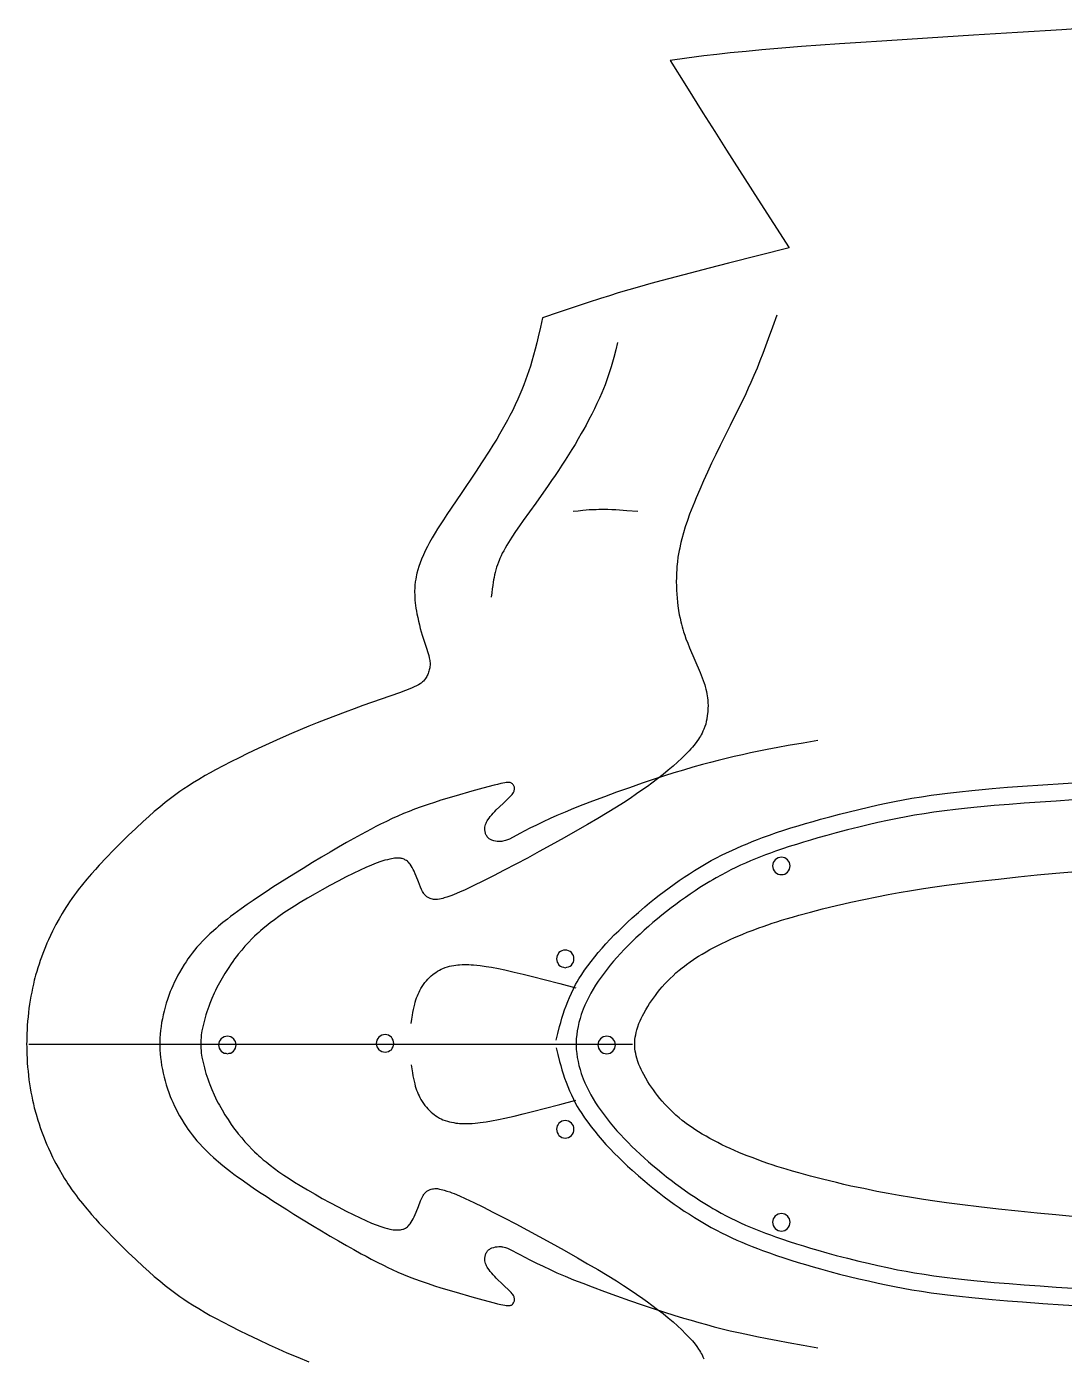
# Model space of a CAD drawing. Extents: x -294 to -59, y 620 to 856.
# Drawn here: x -294.3 to -176.6, y 702.4 to 853.4 of the extents above; entities that cross this region are included whole.
import ezdxf

# ---------------------------------------------------------------- set-up
doc = ezdxf.new("R2010")
doc.units = 0
doc.layers.get('0').update_dxf_attribs({"linetype": 'CONTINUOUS'})

msp = doc.modelspace()

# ---------------------------------------------------------------- linework, layer by layer
for points in [[(-171.61, 853.42), (-176.88, 853.07), (-181.89, 852.76), (-186.89, 852.44), (-192.1, 852.11), (-197.31, 851.78), (-199.69, 851.62), (-202.08, 851.46), (-204.25, 851.31), (-206.41, 851.15), (-208.65, 850.97), (-210.89, 850.79), (-212.7, 850.61), (-214.51, 850.43), (-216, 850.26), (-217.49, 850.09), (-219.4, 849.84), (-221.32, 849.58), (-219.46, 846.61), (-217.59, 843.64), (-216.25, 841.51), (-214.91, 839.38), (-211.36, 833.84), (-207.81, 828.3), (-211.25, 827.43), (-214.7, 826.56), (-216.87, 826), (-219.05, 825.44), (-220.64, 825.02), (-222.23, 824.6), (-223.51, 824.25), (-224.79, 823.89), (-225.99, 823.54), (-227.19, 823.19), (-228.2, 822.87), (-229.22, 822.55), (-230.6, 822.1), (-231.98, 821.64), (-233.89, 821), (-235.79, 820.35), (-236.03, 819.29), (-236.27, 818.23), (-236.45, 817.53), (-236.62, 816.83), (-236.81, 816.14), (-237, 815.45), (-237.17, 814.9), (-237.34, 814.36), (-237.53, 813.82), (-237.71, 813.28), (-237.92, 812.75), (-238.13, 812.21), (-238.35, 811.68), (-238.58, 811.15), (-238.9, 810.49), (-239.21, 809.83), (-239.48, 809.3), (-239.76, 808.76), (-240.06, 808.23), (-240.36, 807.69), (-240.67, 807.15), (-240.99, 806.61), (-241.41, 805.93), (-241.83, 805.25), (-242.62, 804.04), (-243.4, 802.84), (-245.03, 800.44), (-246.65, 798.04), (-247.03, 797.45), (-247.41, 796.87), (-247.69, 796.41), (-247.97, 795.96), (-248.29, 795.4), (-248.61, 794.85), (-248.83, 794.43), (-249.05, 794), (-249.29, 793.48), (-249.52, 792.96), (-249.67, 792.56), (-249.82, 792.16), (-249.93, 791.77), (-250.04, 791.38), (-250.08, 791.18), (-250.13, 790.99), (-250.17, 790.7), (-250.22, 790.41), (-250.26, 790.02), (-250.29, 789.63), (-250.3, 789.43), (-250.3, 789.24), (-250.29, 788.94), (-250.28, 788.64), (-250.26, 788.34), (-250.23, 788.03), (-250.19, 787.72), (-250.15, 787.4), (-250.1, 787.09), (-250.04, 786.77), (-249.95, 786.35), (-249.86, 785.93), (-249.76, 785.52), (-249.66, 785.12), (-249.55, 784.74), (-249.44, 784.36), (-249.07, 783.21), (-248.7, 782.05), (-248.64, 781.77), (-248.58, 781.48), (-248.56, 781.35), (-248.55, 781.21), (-248.55, 781.07), (-248.55, 780.94), (-248.57, 780.8), (-248.58, 780.66), (-248.61, 780.53), (-248.63, 780.4), (-248.67, 780.27), (-248.71, 780.14), (-248.76, 780.01), (-248.8, 779.89), (-248.86, 779.77), (-248.92, 779.66), (-248.98, 779.55), (-249.05, 779.44), (-249.18, 779.29), (-249.31, 779.14), (-249.39, 779.06), (-249.48, 778.98), (-249.57, 778.91), (-249.66, 778.84), (-249.87, 778.72), (-250.08, 778.6), (-250.36, 778.47), (-250.64, 778.34), (-251.32, 778.08), (-252.01, 777.82), (-254.09, 777.08), (-256.17, 776.35), (-257.16, 775.99), (-258.16, 775.63), (-259.27, 775.2), (-260.38, 774.78), (-261.34, 774.4), (-262.29, 774.02), (-263.28, 773.6), (-264.28, 773.19), (-265.54, 772.63), (-266.8, 772.07), (-268.04, 771.49), (-269.27, 770.91), (-270.21, 770.44), (-271.15, 769.98), (-272.02, 769.52), (-272.89, 769.06), (-273.48, 768.73), (-274.07, 768.41), (-274.78, 767.98), (-275.49, 767.55), (-275.98, 767.23), (-276.47, 766.91), (-276.94, 766.59), (-277.4, 766.26), (-278.01, 765.8), (-278.61, 765.34), (-279.22, 764.83), (-279.83, 764.32), (-280.46, 763.76), (-281.1, 763.19), (-281.94, 762.41), (-282.78, 761.62), (-283.62, 760.78), (-284.46, 759.95), (-285.27, 759.1), (-286.07, 758.26), (-286.51, 757.77), (-286.95, 757.28), (-287.22, 756.96), (-287.49, 756.64), (-287.98, 756.05), (-288.46, 755.45), (-288.67, 755.17), (-288.89, 754.88), (-289.18, 754.48), (-289.47, 754.07), (-289.64, 753.8), (-289.81, 753.54), (-290.05, 753.15), (-290.29, 752.77), (-290.64, 752.14), (-290.99, 751.51), (-291.18, 751.14), (-291.37, 750.77), (-291.61, 750.26), (-291.84, 749.76), (-292.01, 749.38), (-292.18, 748.99), (-292.33, 748.6), (-292.49, 748.21), (-292.63, 747.81), (-292.78, 747.42), (-292.91, 747.01), (-293.05, 746.6), (-293.17, 746.18), (-293.3, 745.76), (-293.37, 745.47), (-293.45, 745.19), (-293.55, 744.74), (-293.65, 744.3), (-293.74, 743.85), (-293.83, 743.39), (-293.91, 742.93), (-293.98, 742.46), (-294.05, 741.99), (-294.11, 741.51), (-294.16, 741.03), (-294.21, 740.55), (-294.24, 740.06), (-294.27, 739.58), (-294.29, 739.09), (-294.31, 738.6), (-294.31, 738.27), (-294.32, 737.94), (-294.31, 737.61), (-294.31, 737.29), (-294.29, 736.8), (-294.27, 736.31), (-294.24, 735.82), (-294.21, 735.33), (-294.16, 734.85), (-294.11, 734.37), (-294.05, 733.9), (-293.98, 733.42), (-293.91, 732.96), (-293.83, 732.49), (-293.74, 732.04), (-293.65, 731.58), (-293.55, 731.14), (-293.45, 730.7), (-293.25, 729.99), (-293.05, 729.29), (-292.91, 728.88), (-292.78, 728.47), (-292.63, 728.07), (-292.49, 727.67), (-292.33, 727.28), (-292.18, 726.89), (-292.01, 726.51), (-291.84, 726.12), (-291.61, 725.62), (-291.37, 725.12), (-291.18, 724.74), (-290.99, 724.37), (-290.64, 723.74), (-290.29, 723.12), (-290.05, 722.73), (-289.81, 722.35), (-289.64, 722.08), (-289.47, 721.82), (-289.18, 721.41), (-288.89, 721), (-288.67, 720.72), (-288.46, 720.43), (-287.98, 719.84), (-287.49, 719.24), (-287.22, 718.92), (-286.95, 718.61), (-286.51, 718.12), (-286.07, 717.63), (-285.27, 716.78), (-284.46, 715.94), (-283.62, 715.1), (-282.78, 714.27), (-281.94, 713.48), (-281.1, 712.69), (-280.46, 712.13), (-279.83, 711.56), (-279.22, 711.05), (-278.61, 710.55), (-278.01, 710.09), (-277.4, 709.63), (-276.94, 709.3), (-276.47, 708.97), (-275.98, 708.65), (-275.49, 708.33), (-274.78, 707.91), (-274.07, 707.48), (-273.48, 707.15), (-272.89, 706.82), (-272.02, 706.37), (-271.15, 705.91), (-270.21, 705.44), (-269.27, 704.98), (-268.04, 704.4), (-266.8, 703.81), (-265.79, 703.36), (-264.78, 702.91), (-263.54, 702.39), (-262.29, 701.86)], [(-209.22, 820.66), (-209.7, 819.32), (-210.18, 817.98), (-210.49, 817.14), (-210.8, 816.31), (-211.12, 815.49), (-211.45, 814.66), (-211.8, 813.84), (-212.14, 813.02), (-212.44, 812.38), (-212.74, 811.73), (-213.04, 811.09), (-213.35, 810.44), (-214.49, 808.16), (-215.63, 805.88), (-216.11, 804.87), (-216.6, 803.87), (-217.06, 802.87), (-217.53, 801.86), (-217.95, 800.89), (-218.37, 799.92), (-218.56, 799.46), (-218.75, 798.99), (-218.92, 798.54), (-219.1, 798.09), (-219.34, 797.37), (-219.59, 796.65), (-219.79, 795.97), (-219.99, 795.28), (-220.08, 794.88), (-220.18, 794.49), (-220.23, 794.22), (-220.29, 793.96), (-220.35, 793.57), (-220.42, 793.19), (-220.48, 792.68), (-220.54, 792.16), (-220.56, 791.78), (-220.59, 791.41), (-220.6, 790.91), (-220.61, 790.42), (-220.6, 789.94), (-220.59, 789.46), (-220.56, 789), (-220.53, 788.54), (-220.48, 788.11), (-220.43, 787.67), (-220.35, 787.16), (-220.27, 786.65), (-220.19, 786.27), (-220.1, 785.88), (-220.03, 785.59), (-219.96, 785.3), (-219.87, 785.02), (-219.79, 784.73), (-219.65, 784.34), (-219.52, 783.95), (-219.32, 783.44), (-219.12, 782.93), (-218.51, 781.52), (-217.91, 780.11), (-217.79, 779.8), (-217.66, 779.49), (-217.56, 779.19), (-217.45, 778.89), (-217.39, 778.7), (-217.33, 778.51), (-217.26, 778.24), (-217.19, 777.96), (-217.15, 777.71), (-217.1, 777.46), (-217.07, 777.22), (-217.04, 776.98), (-217.03, 776.67), (-217.01, 776.37), (-217.03, 776.01), (-217.04, 775.65), (-217.1, 775.24), (-217.15, 774.82), (-217.22, 774.54), (-217.28, 774.26), (-217.38, 773.97), (-217.48, 773.68), (-217.59, 773.44), (-217.69, 773.21), (-217.78, 773.05), (-217.87, 772.89), (-217.98, 772.72), (-218.09, 772.56), (-218.28, 772.29), (-218.48, 772.02), (-218.64, 771.83), (-218.79, 771.64), (-218.97, 771.44), (-219.15, 771.24), (-219.57, 770.81), (-219.99, 770.39), (-220.48, 769.94), (-220.98, 769.48), (-221.55, 769.01), (-222.11, 768.54), (-222.74, 768.05), (-223.37, 767.56), (-223.88, 767.19), (-224.39, 766.82), (-225.12, 766.33), (-225.84, 765.83), (-226.62, 765.33), (-227.4, 764.83), (-228.46, 764.19), (-229.52, 763.54), (-230.67, 762.87), (-231.82, 762.21), (-233.33, 761.36), (-234.84, 760.51), (-236.18, 759.78), (-237.51, 759.05), (-238.83, 758.36), (-240.15, 757.66), (-241.35, 757.04), (-242.56, 756.42), (-243.57, 755.94), (-244.58, 755.45), (-245.2, 755.18), (-245.82, 754.92), (-246.07, 754.82), (-246.32, 754.73), (-246.63, 754.62), (-246.94, 754.52), (-247.11, 754.48), (-247.28, 754.43), (-247.48, 754.4), (-247.69, 754.36), (-247.85, 754.35), (-248.01, 754.35), (-248.14, 754.36), (-248.27, 754.38), (-248.41, 754.42), (-248.54, 754.45), (-248.69, 754.53), (-248.83, 754.6), (-248.9, 754.65), (-248.98, 754.71), (-249.06, 754.79), (-249.14, 754.88), (-249.2, 754.96), (-249.26, 755.03), (-249.33, 755.15), (-249.4, 755.26), (-249.51, 755.5), (-249.62, 755.74), (-249.86, 756.37), (-250.11, 757), (-250.22, 757.28), (-250.34, 757.55), (-250.45, 757.76), (-250.56, 757.98), (-250.69, 758.17), (-250.82, 758.37), (-250.91, 758.47), (-251, 758.57), (-251.06, 758.63), (-251.12, 758.69), (-251.23, 758.76), (-251.33, 758.83), (-251.41, 758.87), (-251.48, 758.91), (-251.6, 758.95), (-251.73, 758.99), (-251.81, 759.01), (-251.9, 759.03), (-252, 759.04), (-252.09, 759.05), (-252.24, 759.05), (-252.4, 759.05), (-252.57, 759.03), (-252.73, 759.01), (-252.92, 758.98), (-253.1, 758.94), (-253.38, 758.87), (-253.66, 758.8), (-253.89, 758.73), (-254.12, 758.66), (-254.65, 758.46), (-255.18, 758.26), (-255.83, 757.97), (-256.48, 757.69), (-257.27, 757.3), (-258.06, 756.91), (-258.99, 756.42), (-259.93, 755.93), (-260.77, 755.46), (-261.6, 754.99), (-262.44, 754.49), (-263.28, 754), (-263.91, 753.6), (-264.54, 753.2), (-265.12, 752.82), (-265.69, 752.43), (-266.19, 752.06), (-266.69, 751.69), (-266.92, 751.51), (-267.15, 751.33), (-267.47, 751.06), (-267.78, 750.79), (-267.98, 750.62), (-268.17, 750.44), (-268.45, 750.18), (-268.72, 749.92), (-269.13, 749.48), (-269.55, 749.04), (-269.92, 748.59), (-270.3, 748.14), (-270.51, 747.87), (-270.72, 747.6), (-270.92, 747.32), (-271.11, 747.05), (-271.47, 746.51), (-271.83, 745.96), (-272.14, 745.43), (-272.45, 744.89), (-272.59, 744.63), (-272.72, 744.37), (-272.89, 744.03), (-273.05, 743.7), (-273.29, 743.12), (-273.53, 742.54), (-273.65, 742.22), (-273.76, 741.9), (-273.87, 741.59), (-273.97, 741.27), (-274.06, 740.97), (-274.15, 740.66), (-274.23, 740.35), (-274.3, 740.04), (-274.37, 739.74), (-274.43, 739.44), (-274.46, 739.21), (-274.5, 738.99), (-274.53, 738.69), (-274.55, 738.39), (-274.56, 738.17), (-274.57, 737.94), (-274.56, 737.72), (-274.55, 737.49), (-274.53, 737.2), (-274.5, 736.9), (-274.46, 736.67), (-274.43, 736.45), (-274.37, 736.14), (-274.3, 735.84), (-274.23, 735.53), (-274.15, 735.23), (-274.06, 734.92), (-273.97, 734.61), (-273.87, 734.3), (-273.76, 733.98), (-273.65, 733.66), (-273.53, 733.34), (-273.29, 732.77), (-273.05, 732.19), (-272.89, 731.85), (-272.72, 731.51), (-272.59, 731.25), (-272.45, 730.99), (-272.14, 730.46), (-271.83, 729.92), (-271.47, 729.38), (-271.11, 728.83), (-270.92, 728.56), (-270.72, 728.29), (-270.51, 728.02), (-270.3, 727.74), (-269.92, 727.3), (-269.55, 726.85), (-269.13, 726.41), (-268.72, 725.97), (-268.45, 725.71), (-268.17, 725.44), (-267.98, 725.27), (-267.78, 725.09), (-267.47, 724.82), (-267.15, 724.56), (-266.92, 724.38), (-266.69, 724.2), (-266.19, 723.82), (-265.69, 723.45), (-265.12, 723.07), (-264.54, 722.68), (-263.91, 722.28), (-263.28, 721.89), (-262.44, 721.39), (-261.6, 720.9), (-260.77, 720.43), (-259.93, 719.96), (-258.99, 719.47), (-258.06, 718.97), (-257.27, 718.59), (-256.48, 718.2), (-255.83, 717.91), (-255.18, 717.63), (-254.65, 717.43), (-254.12, 717.23), (-253.89, 717.15), (-253.66, 717.08), (-253.38, 717.01), (-253.1, 716.94), (-252.92, 716.91), (-252.73, 716.87), (-252.57, 716.86), (-252.4, 716.84), (-252.24, 716.84), (-252.09, 716.84), (-252, 716.85), (-251.9, 716.86), (-251.77, 716.89), (-251.64, 716.92), (-251.56, 716.95), (-251.48, 716.98), (-251.41, 717.01), (-251.33, 717.05), (-251.23, 717.13), (-251.12, 717.2), (-251.06, 717.26), (-251, 717.32), (-250.91, 717.42), (-250.82, 717.52), (-250.69, 717.71), (-250.56, 717.9), (-250.45, 718.12), (-250.34, 718.34), (-250.22, 718.61), (-250.11, 718.88), (-249.86, 719.51), (-249.62, 720.14), (-249.51, 720.38), (-249.4, 720.62), (-249.33, 720.74), (-249.26, 720.85), (-249.2, 720.93), (-249.14, 721), (-249.06, 721.09), (-248.98, 721.18), (-248.9, 721.23), (-248.83, 721.29), (-248.69, 721.36), (-248.54, 721.43), (-248.41, 721.47), (-248.27, 721.51), (-248.14, 721.52), (-248.01, 721.54), (-247.85, 721.53), (-247.69, 721.53), (-247.48, 721.49), (-247.28, 721.45), (-247.11, 721.41), (-246.94, 721.36), (-246.63, 721.26), (-246.32, 721.16), (-246.07, 721.06), (-245.82, 720.97), (-245.2, 720.7), (-244.58, 720.43), (-243.57, 719.95), (-242.56, 719.46), (-241.35, 718.84), (-240.15, 718.23), (-238.83, 717.53), (-237.51, 716.83), (-236.18, 716.1), (-234.84, 715.37), (-233.33, 714.53), (-231.82, 713.68), (-230.67, 713.01), (-229.52, 712.34), (-228.46, 711.7), (-227.4, 711.06), (-226.62, 710.55), (-225.84, 710.05), (-225.12, 709.56), (-224.39, 709.06), (-223.88, 708.69), (-223.37, 708.32), (-222.74, 707.83), (-222.11, 707.35), (-221.55, 706.87), (-220.98, 706.4), (-220.48, 705.95), (-219.99, 705.49), (-219.57, 705.07), (-219.15, 704.65), (-218.97, 704.45), (-218.79, 704.25), (-218.64, 704.06), (-218.48, 703.87), (-218.28, 703.6), (-218.09, 703.33), (-217.98, 703.16), (-217.87, 702.99), (-217.78, 702.83), (-217.69, 702.67), (-217.59, 702.44), (-217.48, 702.21)], [(-227.28, 817.58), (-227.49, 816.73), (-227.71, 815.88), (-227.86, 815.33), (-228.01, 814.79), (-228.19, 814.24), (-228.37, 813.69), (-228.53, 813.23), (-228.69, 812.78), (-228.88, 812.31), (-229.07, 811.84), (-229.34, 811.24), (-229.61, 810.65), (-229.91, 810.04), (-230.2, 809.43), (-230.53, 808.82), (-230.85, 808.2), (-231.12, 807.72), (-231.39, 807.23), (-231.75, 806.62), (-232.1, 806.01), (-232.47, 805.41), (-232.84, 804.81), (-233.21, 804.22), (-233.59, 803.63), (-233.98, 803.05), (-234.36, 802.47), (-234.76, 801.9), (-235.15, 801.33), (-236.56, 799.35), (-237.97, 797.38), (-238.41, 796.75), (-238.85, 796.11), (-239.26, 795.48), (-239.66, 794.86), (-239.84, 794.55), (-240.02, 794.24), (-240.19, 793.94), (-240.35, 793.64), (-240.49, 793.34), (-240.63, 793.04), (-240.71, 792.84), (-240.79, 792.64), (-240.89, 792.35), (-241, 792.06), (-241.08, 791.77), (-241.16, 791.48), (-241.22, 791.2), (-241.29, 790.91), (-241.34, 790.63), (-241.39, 790.35), (-241.44, 789.98), (-241.49, 789.6), (-241.55, 789.14), (-241.6, 788.68)], [(-224.97, 798.38), (-226.22, 798.47), (-227.47, 798.56), (-227.92, 798.58), (-228.37, 798.6), (-228.72, 798.6), (-229.06, 798.61), (-229.39, 798.6), (-229.71, 798.59), (-230.09, 798.57), (-230.48, 798.56), (-230.84, 798.52), (-231.2, 798.49), (-231.76, 798.43), (-232.32, 798.37)], [(-204.55, 772.41), (-206.23, 772.11), (-207.92, 771.81), (-209.11, 771.59), (-210.3, 771.36), (-211.24, 771.18), (-212.18, 770.99), (-213.11, 770.78), (-214.04, 770.58), (-214.94, 770.36), (-215.85, 770.14), (-216.74, 769.91), (-217.63, 769.67), (-218.72, 769.36), (-219.81, 769.04), (-220.88, 768.71), (-221.95, 768.37), (-223.22, 767.95), (-224.48, 767.54), (-225.93, 767.03), (-227.39, 766.53), (-228.76, 766.02), (-230.13, 765.52), (-231.21, 765.1), (-232.28, 764.68), (-233.22, 764.28), (-234.15, 763.89), (-234.94, 763.53), (-235.73, 763.17), (-236.47, 762.8), (-237.21, 762.44), (-238.38, 761.83), (-239.55, 761.21), (-239.77, 761.13), (-239.98, 761.04), (-240.14, 761), (-240.3, 760.96), (-240.4, 760.95), (-240.49, 760.94), (-240.61, 760.93), (-240.74, 760.93), (-240.94, 760.95), (-241.13, 760.97), (-241.33, 761.02), (-241.53, 761.08), (-241.61, 761.12), (-241.7, 761.15), (-241.77, 761.2), (-241.85, 761.25), (-241.92, 761.31), (-241.98, 761.37), (-242.03, 761.43), (-242.07, 761.48), (-242.12, 761.57), (-242.18, 761.66), (-242.21, 761.73), (-242.24, 761.81), (-242.27, 761.9), (-242.29, 761.99), (-242.31, 762.09), (-242.33, 762.18), (-242.33, 762.29), (-242.33, 762.4), (-242.33, 762.47), (-242.32, 762.55), (-242.28, 762.71), (-242.25, 762.87), (-242.19, 763), (-242.14, 763.12), (-242.06, 763.26), (-241.99, 763.39), (-241.85, 763.58), (-241.72, 763.76), (-241.55, 763.95), (-241.39, 764.14), (-241.21, 764.33), (-241.03, 764.52), (-240.26, 765.25), (-239.49, 765.99), (-239.36, 766.14), (-239.23, 766.28), (-239.16, 766.39), (-239.09, 766.5), (-239.05, 766.57), (-239.01, 766.65), (-238.99, 766.74), (-238.97, 766.83), (-238.96, 766.92), (-238.96, 767), (-238.98, 767.08), (-239, 767.16), (-239.04, 767.25), (-239.08, 767.33), (-239.14, 767.41), (-239.2, 767.49), (-239.26, 767.53), (-239.31, 767.57), (-239.38, 767.6), (-239.45, 767.62), (-239.59, 767.63), (-239.73, 767.63), (-239.9, 767.61), (-240.07, 767.59), (-240.3, 767.55), (-240.52, 767.5), (-240.9, 767.41), (-241.29, 767.32), (-242.55, 766.97), (-243.82, 766.63), (-245.57, 766.12), (-247.31, 765.61), (-248.05, 765.37), (-248.78, 765.14), (-249.55, 764.87), (-250.31, 764.59), (-250.93, 764.35), (-251.56, 764.1), (-252.19, 763.82), (-252.83, 763.53), (-253.5, 763.21), (-254.17, 762.89), (-254.71, 762.62), (-255.24, 762.34), (-255.81, 762.04), (-256.38, 761.73), (-257.21, 761.27), (-258.03, 760.81), (-258.95, 760.27), (-259.87, 759.74), (-260.88, 759.14), (-261.89, 758.53), (-262.94, 757.88), (-264, 757.24), (-264.8, 756.73), (-265.59, 756.23), (-266.37, 755.73), (-267.14, 755.23), (-267.88, 754.73), (-268.62, 754.24), (-269.3, 753.77), (-269.97, 753.29), (-270.39, 752.99), (-270.8, 752.69), (-271.17, 752.41), (-271.54, 752.12), (-272.04, 751.72), (-272.54, 751.32), (-272.83, 751.06), (-273.13, 750.81), (-273.52, 750.44), (-273.91, 750.07), (-274.14, 749.84), (-274.37, 749.61), (-274.68, 749.27), (-274.99, 748.93), (-275.26, 748.59), (-275.53, 748.26), (-275.77, 747.94), (-276.01, 747.61), (-276.23, 747.28), (-276.45, 746.96), (-276.71, 746.52), (-276.98, 746.08), (-277.15, 745.75), (-277.33, 745.43), (-277.54, 744.99), (-277.74, 744.55), (-277.88, 744.22), (-278.02, 743.89), (-278.18, 743.45), (-278.34, 743.01), (-278.47, 742.57), (-278.61, 742.13), (-278.72, 741.69), (-278.83, 741.25), (-278.92, 740.81), (-279.01, 740.37), (-279.07, 739.93), (-279.13, 739.49), (-279.16, 739.05), (-279.2, 738.6), (-279.2, 738.27), (-279.21, 737.94), (-279.2, 737.61), (-279.2, 737.28), (-279.16, 736.84), (-279.13, 736.4), (-279.07, 735.96), (-279.01, 735.52), (-278.92, 735.07), (-278.83, 734.63), (-278.72, 734.19), (-278.61, 733.75), (-278.47, 733.31), (-278.34, 732.87), (-278.18, 732.43), (-278.02, 731.99), (-277.88, 731.66), (-277.74, 731.34), (-277.54, 730.9), (-277.33, 730.46), (-277.15, 730.13), (-276.98, 729.8), (-276.71, 729.37), (-276.45, 728.93), (-276.23, 728.6), (-276.01, 728.28), (-275.77, 727.95), (-275.53, 727.62), (-275.26, 727.29), (-274.99, 726.96), (-274.68, 726.62), (-274.37, 726.28), (-274.14, 726.04), (-273.91, 725.81), (-273.52, 725.44), (-273.13, 725.08), (-272.83, 724.82), (-272.54, 724.57), (-272.04, 724.16), (-271.54, 723.76), (-271.17, 723.48), (-270.8, 723.19), (-270.39, 722.89), (-269.97, 722.59), (-269.3, 722.12), (-268.62, 721.64), (-267.88, 721.15), (-267.14, 720.66), (-266.37, 720.15), (-265.59, 719.65), (-264.8, 719.15), (-264, 718.65), (-262.94, 718), (-261.89, 717.35), (-260.88, 716.75), (-259.87, 716.15), (-258.95, 715.61), (-258.03, 715.08), (-257.21, 714.62), (-256.38, 714.15), (-255.81, 713.85), (-255.24, 713.54), (-254.54, 713.18), (-253.83, 712.83), (-253.33, 712.59), (-252.83, 712.35), (-252.19, 712.07), (-251.56, 711.79), (-250.93, 711.54), (-250.31, 711.29), (-249.55, 711.02), (-248.78, 710.75), (-248.05, 710.51), (-247.31, 710.27), (-245.57, 709.77), (-243.82, 709.26), (-242.55, 708.91), (-241.29, 708.56), (-240.9, 708.47), (-240.52, 708.38), (-240.3, 708.34), (-240.07, 708.29), (-239.9, 708.27), (-239.73, 708.25), (-239.59, 708.26), (-239.45, 708.26), (-239.38, 708.29), (-239.31, 708.31), (-239.26, 708.35), (-239.2, 708.39), (-239.14, 708.47), (-239.08, 708.56), (-239.04, 708.64), (-239, 708.72), (-238.98, 708.8), (-238.96, 708.88), (-238.96, 708.97), (-238.97, 709.05), (-238.99, 709.15), (-239.01, 709.24), (-239.05, 709.31), (-239.09, 709.39), (-239.16, 709.5), (-239.23, 709.6), (-239.36, 709.75), (-239.49, 709.89), (-240.26, 710.63), (-241.03, 711.37), (-241.21, 711.56), (-241.39, 711.74), (-241.55, 711.93), (-241.72, 712.12), (-241.85, 712.31), (-241.99, 712.49), (-242.06, 712.63), (-242.14, 712.76), (-242.19, 712.89), (-242.25, 713.02), (-242.28, 713.18), (-242.32, 713.34), (-242.33, 713.41), (-242.33, 713.49), (-242.33, 713.6), (-242.33, 713.7), (-242.31, 713.8), (-242.29, 713.9), (-242.27, 713.98), (-242.24, 714.07), (-242.21, 714.15), (-242.18, 714.23), (-242.12, 714.32), (-242.07, 714.4), (-242.03, 714.46), (-241.98, 714.51), (-241.92, 714.57), (-241.85, 714.64), (-241.77, 714.68), (-241.7, 714.73), (-241.61, 714.77), (-241.53, 714.81), (-241.33, 714.86), (-241.13, 714.92), (-240.94, 714.94), (-240.74, 714.96), (-240.61, 714.95), (-240.49, 714.95), (-240.4, 714.94), (-240.3, 714.93), (-240.14, 714.88), (-239.98, 714.84), (-239.77, 714.76), (-239.55, 714.67), (-238.38, 714.06), (-237.21, 713.45), (-236.47, 713.08), (-235.73, 712.72), (-234.94, 712.36), (-234.15, 711.99), (-233.22, 711.6), (-232.28, 711.2), (-231.21, 710.79), (-230.14, 710.37), (-228.76, 709.86), (-227.39, 709.36), (-225.93, 708.85), (-224.48, 708.35), (-223.22, 707.93), (-221.95, 707.51), (-220.88, 707.18), (-219.81, 706.84), (-218.94, 706.59), (-218.07, 706.34), (-217.19, 706.1), (-216.3, 705.86), (-215.4, 705.63), (-214.49, 705.41), (-213.57, 705.2), (-212.65, 705), (-211.47, 704.76), (-210.3, 704.52), (-209.11, 704.3), (-207.92, 704.08), (-206.23, 703.78), (-204.55, 703.48)], [(-234.25, 738.37), (-234.05, 739.15), (-233.85, 739.93), (-233.72, 740.4), (-233.58, 740.87), (-233.43, 741.34), (-233.28, 741.81), (-233.11, 742.28), (-232.93, 742.76), (-232.73, 743.24), (-232.52, 743.72), (-232.28, 744.2), (-232.03, 744.69), (-231.84, 745.01), (-231.66, 745.34), (-231.33, 745.84), (-231.01, 746.33), (-230.65, 746.83), (-230.28, 747.33), (-229.87, 747.83), (-229.47, 748.33), (-229.03, 748.83), (-228.59, 749.33), (-228.12, 749.83), (-227.65, 750.32), (-227.15, 750.81), (-226.65, 751.3), (-226.14, 751.78), (-225.62, 752.26), (-224.91, 752.88), (-224.2, 753.51), (-223.65, 753.96), (-223.1, 754.41), (-222.54, 754.84), (-221.98, 755.27), (-221.42, 755.69), (-220.85, 756.1), (-220.28, 756.5), (-219.71, 756.89), (-219.13, 757.26), (-218.56, 757.63), (-217.98, 757.98), (-217.4, 758.33), (-217.02, 758.54), (-216.64, 758.76), (-216.06, 759.06), (-215.48, 759.37), (-214.91, 759.65), (-214.33, 759.92), (-213.75, 760.18), (-213.17, 760.44), (-212.59, 760.68), (-212, 760.92), (-211.41, 761.15), (-210.82, 761.37), (-210.03, 761.65), (-209.23, 761.94), (-208.42, 762.2), (-207.6, 762.47), (-206.77, 762.72), (-205.94, 762.98), (-205.1, 763.22), (-204.25, 763.46), (-203.18, 763.75), (-202.1, 764.04), (-201.01, 764.31), (-199.92, 764.58), (-198.82, 764.84), (-197.71, 765.09), (-196.79, 765.28), (-195.87, 765.48), (-194.88, 765.66), (-193.89, 765.84), (-192.79, 766.01), (-191.69, 766.18), (-190.77, 766.3), (-189.85, 766.42), (-188.47, 766.58), (-187.09, 766.73), (-185.92, 766.83), (-184.76, 766.94), (-183.05, 767.08), (-181.34, 767.21), (-179.03, 767.37), (-176.72, 767.53), (-170.92, 767.89)], [(-175.6, 765.65), (-177.51, 765.52), (-179.33, 765.4), (-181.16, 765.27), (-182.85, 765.13), (-184.55, 765), (-185.7, 764.89), (-186.86, 764.79), (-187.9, 764.67), (-188.95, 764.56), (-190.18, 764.4), (-191.41, 764.25), (-192.49, 764.08), (-193.58, 763.91), (-194.55, 763.73), (-195.52, 763.55), (-196.64, 763.32), (-197.76, 763.08), (-198.84, 762.83), (-199.92, 762.57), (-201.2, 762.25), (-202.47, 761.92), (-203.52, 761.63), (-204.56, 761.34), (-205.38, 761.1), (-206.19, 760.86), (-206.99, 760.61), (-207.79, 760.35), (-208.57, 760.09), (-209.35, 759.82), (-209.92, 759.61), (-210.5, 759.41), (-211.06, 759.18), (-211.63, 758.96), (-212.19, 758.72), (-212.75, 758.49), (-213.31, 758.23), (-213.86, 757.97), (-214.42, 757.7), (-214.97, 757.42), (-215.53, 757.12), (-216.08, 756.82), (-216.45, 756.6), (-216.82, 756.39), (-217.38, 756.05), (-217.93, 755.7), (-218.49, 755.34), (-219.04, 754.97), (-219.58, 754.59), (-220.13, 754.2), (-220.66, 753.8), (-221.2, 753.4), (-221.73, 752.99), (-222.25, 752.58), (-222.76, 752.15), (-223.27, 751.73), (-223.76, 751.3), (-224.25, 750.87), (-224.72, 750.43), (-225.19, 750), (-225.64, 749.56), (-226.09, 749.12), (-226.51, 748.67), (-226.94, 748.23), (-227.34, 747.78), (-227.73, 747.34), (-228.1, 746.89), (-228.47, 746.44), (-228.81, 745.98), (-229.15, 745.53), (-229.46, 745.08), (-229.76, 744.63), (-230.03, 744.17), (-230.31, 743.72), (-230.54, 743.26), (-230.78, 742.81), (-230.98, 742.35), (-231.18, 741.9), (-231.29, 741.59), (-231.4, 741.29), (-231.53, 740.83), (-231.67, 740.38), (-231.76, 739.92), (-231.86, 739.46), (-231.91, 739.01), (-231.96, 738.55), (-231.97, 738.25), (-231.98, 737.94), (-231.97, 737.64), (-231.96, 737.33), (-231.91, 736.88), (-231.86, 736.42), (-231.76, 735.96), (-231.67, 735.51), (-231.53, 735.05), (-231.4, 734.59), (-231.29, 734.29), (-231.18, 733.99), (-230.98, 733.53), (-230.78, 733.08), (-230.54, 732.62), (-230.31, 732.17), (-230.03, 731.71), (-229.76, 731.26), (-229.46, 730.81), (-229.15, 730.35), (-228.81, 729.9), (-228.47, 729.45), (-228.1, 729), (-227.73, 728.55), (-227.34, 728.1), (-226.94, 727.66), (-226.51, 727.21), (-226.09, 726.77), (-225.64, 726.33), (-225.19, 725.89), (-224.72, 725.45), (-224.25, 725.02), (-223.76, 724.59), (-223.27, 724.15), (-222.76, 723.73), (-222.25, 723.31), (-221.73, 722.89), (-221.2, 722.48), (-220.66, 722.08), (-220.13, 721.68), (-219.58, 721.3), (-219.04, 720.91), (-218.49, 720.55), (-217.93, 720.18), (-217.38, 719.84), (-216.82, 719.5), (-216.45, 719.28), (-216.08, 719.07), (-215.53, 718.76), (-214.97, 718.46), (-214.42, 718.19), (-213.86, 717.91), (-213.31, 717.65), (-212.75, 717.4), (-212.19, 717.16), (-211.63, 716.92), (-211.06, 716.7), (-210.5, 716.48), (-209.92, 716.27), (-209.35, 716.06), (-208.57, 715.8), (-207.79, 715.53), (-206.99, 715.28), (-206.19, 715.03), (-205.38, 714.78), (-204.56, 714.54), (-203.52, 714.25), (-202.47, 713.96), (-201.2, 713.64), (-199.92, 713.31), (-198.84, 713.06), (-197.76, 712.81), (-196.64, 712.57), (-195.52, 712.33), (-194.55, 712.15), (-193.58, 711.97), (-192.49, 711.81), (-191.41, 711.64), (-190.18, 711.48), (-188.95, 711.32), (-187.9, 711.21), (-186.86, 711.1), (-185.7, 710.99), (-184.55, 710.89), (-182.85, 710.75), (-181.16, 710.62), (-179.33, 710.49), (-177.51, 710.36), (-175.6, 710.24)], [(-207.69, 758.17), (-207.73, 758.36), (-207.76, 758.55), (-207.87, 758.71), (-207.98, 758.87), (-208.14, 758.98), (-208.3, 759.09), (-208.5, 759.13), (-208.69, 759.17), (-208.88, 759.13), (-209.07, 759.09), (-209.23, 758.98), (-209.39, 758.87), (-209.5, 758.71), (-209.61, 758.55), (-209.65, 758.36), (-209.69, 758.17), (-209.65, 757.97), (-209.61, 757.78), (-209.5, 757.62), (-209.39, 757.46), (-209.23, 757.35), (-209.07, 757.24), (-208.88, 757.2), (-208.69, 757.17), (-208.5, 757.2), (-208.3, 757.24), (-208.14, 757.35), (-207.98, 757.46), (-207.87, 757.62), (-207.76, 757.78), (-207.73, 757.97), (-207.69, 758.17)], [(-175.29, 718.35), (-177.56, 718.55), (-179.69, 718.76), (-181.81, 718.97), (-184.05, 719.21), (-186.29, 719.46), (-188.13, 719.69), (-189.97, 719.92), (-191.27, 720.1), (-192.56, 720.29), (-193.93, 720.51), (-195.31, 720.74), (-196.59, 720.98), (-197.87, 721.22), (-199.34, 721.53), (-200.8, 721.83), (-201.62, 722.02), (-202.44, 722.21), (-203.24, 722.41), (-204.04, 722.6), (-205.37, 722.96), (-206.71, 723.31), (-207.44, 723.52), (-208.16, 723.74), (-208.69, 723.9), (-209.21, 724.06), (-209.73, 724.23), (-210.24, 724.4), (-210.75, 724.58), (-211.25, 724.76), (-211.91, 725.01), (-212.57, 725.26), (-213.05, 725.46), (-213.53, 725.65), (-214.01, 725.86), (-214.49, 726.07), (-214.96, 726.29), (-215.43, 726.51), (-215.89, 726.75), (-216.35, 726.98), (-216.8, 727.22), (-217.24, 727.47), (-217.67, 727.72), (-218.1, 727.98), (-218.38, 728.16), (-218.65, 728.34), (-219.05, 728.61), (-219.44, 728.89), (-219.69, 729.08), (-219.95, 729.28), (-220.3, 729.58), (-220.65, 729.88), (-220.98, 730.19), (-221.31, 730.5), (-221.62, 730.81), (-221.92, 731.13), (-222.2, 731.45), (-222.48, 731.77), (-222.73, 732.09), (-222.98, 732.41), (-223.21, 732.73), (-223.44, 733.05), (-223.64, 733.36), (-223.85, 733.67), (-224.08, 734.07), (-224.31, 734.47), (-224.46, 734.76), (-224.61, 735.05), (-224.73, 735.33), (-224.85, 735.61), (-224.97, 735.98), (-225.1, 736.34), (-225.16, 736.61), (-225.22, 736.88), (-225.26, 737.15), (-225.3, 737.41), (-225.31, 737.68), (-225.32, 737.94), (-225.31, 738.21), (-225.3, 738.47), (-225.26, 738.74), (-225.22, 739), (-225.16, 739.27), (-225.1, 739.54), (-224.97, 739.91), (-224.85, 740.27), (-224.73, 740.56), (-224.61, 740.84), (-224.46, 741.13), (-224.31, 741.42), (-224.08, 741.82), (-223.85, 742.22), (-223.64, 742.53), (-223.44, 742.84), (-223.21, 743.16), (-222.98, 743.47), (-222.73, 743.79), (-222.48, 744.12), (-222.2, 744.44), (-221.92, 744.76), (-221.62, 745.07), (-221.31, 745.39), (-220.98, 745.7), (-220.65, 746.01), (-220.3, 746.31), (-219.95, 746.61), (-219.69, 746.8), (-219.44, 746.99), (-219.05, 747.27), (-218.65, 747.55), (-218.38, 747.73), (-218.1, 747.91), (-217.67, 748.16), (-217.24, 748.42), (-216.8, 748.66), (-216.35, 748.91), (-215.89, 749.14), (-215.43, 749.37), (-214.96, 749.59), (-214.49, 749.81), (-214.01, 750.02), (-213.53, 750.23), (-213.05, 750.43), (-212.57, 750.63), (-211.91, 750.88), (-211.25, 751.13), (-210.75, 751.3), (-210.24, 751.48), (-209.73, 751.65), (-209.21, 751.82), (-208.69, 751.99), (-208.16, 752.15), (-207.44, 752.36), (-206.71, 752.57), (-205.37, 752.93), (-204.04, 753.28), (-203.24, 753.48), (-202.44, 753.67), (-201.62, 753.86), (-200.8, 754.05), (-199.34, 754.36), (-197.87, 754.67), (-196.59, 754.91), (-195.31, 755.15), (-193.93, 755.37), (-192.56, 755.6), (-191.27, 755.78), (-189.97, 755.97), (-188.13, 756.2), (-186.29, 756.43), (-184.05, 756.67), (-181.81, 756.92), (-179.69, 757.13), (-177.56, 757.33), (-175.29, 757.53)], [(-232.22, 747.61), (-232.25, 747.81), (-232.29, 748), (-232.4, 748.16), (-232.51, 748.32), (-232.67, 748.43), (-232.83, 748.54), (-233.03, 748.58), (-233.22, 748.61), (-233.41, 748.58), (-233.6, 748.54), (-233.76, 748.43), (-233.92, 748.32), (-234.03, 748.16), (-234.14, 748), (-234.18, 747.81), (-234.22, 747.61), (-234.18, 747.42), (-234.14, 747.23), (-234.03, 747.07), (-233.92, 746.91), (-233.76, 746.8), (-233.6, 746.69), (-233.41, 746.65), (-233.22, 746.61), (-233.03, 746.65), (-232.83, 746.69), (-232.67, 746.8), (-232.51, 746.91), (-232.4, 747.07), (-232.29, 747.23), (-232.25, 747.42), (-232.22, 747.61)], [(-250.69, 740.29), (-250.62, 740.75), (-250.55, 741.21), (-250.49, 741.53), (-250.43, 741.85), (-250.36, 742.16), (-250.29, 742.47), (-250.23, 742.71), (-250.16, 742.95), (-250.08, 743.17), (-249.99, 743.4), (-249.9, 743.61), (-249.8, 743.83), (-249.7, 744.03), (-249.59, 744.23), (-249.44, 744.46), (-249.29, 744.69), (-249.13, 744.91), (-248.96, 745.12), (-248.79, 745.31), (-248.61, 745.5), (-248.42, 745.67), (-248.23, 745.84), (-248.07, 745.96), (-247.91, 746.08), (-247.69, 746.21), (-247.47, 746.34), (-247.28, 746.43), (-247.09, 746.52), (-246.83, 746.62), (-246.57, 746.71), (-246.34, 746.77), (-246.11, 746.83), (-245.86, 746.87), (-245.61, 746.91), (-245.4, 746.93), (-245.2, 746.95), (-244.91, 746.96), (-244.61, 746.97), (-244.37, 746.97), (-244.13, 746.97), (-243.87, 746.95), (-243.61, 746.93), (-243.23, 746.9), (-242.85, 746.86), (-242.2, 746.76), (-241.56, 746.66), (-240.8, 746.51), (-240.05, 746.36), (-239.01, 746.11), (-237.97, 745.87), (-236.79, 745.57), (-235.62, 745.28), (-233.81, 744.8), (-232.01, 744.32)], [(-270.54, 737.85), (-270.58, 738.04), (-270.61, 738.23), (-270.72, 738.39), (-270.83, 738.56), (-270.99, 738.66), (-271.15, 738.77), (-271.35, 738.81), (-271.54, 738.85), (-271.73, 738.81), (-271.92, 738.77), (-272.08, 738.66), (-272.24, 738.56), (-272.35, 738.39), (-272.46, 738.23), (-272.5, 738.04), (-272.54, 737.85), (-272.5, 737.66), (-272.46, 737.47), (-272.35, 737.3), (-272.24, 737.14), (-272.08, 737.03), (-271.92, 736.92), (-271.73, 736.89), (-271.54, 736.85), (-271.35, 736.89), (-271.15, 736.92), (-270.99, 737.03), (-270.83, 737.14), (-270.72, 737.3), (-270.61, 737.47), (-270.58, 737.66), (-270.54, 737.85)], [(-252.65, 738.01), (-252.68, 738.2), (-252.72, 738.39), (-252.83, 738.56), (-252.94, 738.72), (-253.1, 738.83), (-253.26, 738.94), (-253.46, 738.97), (-253.65, 739.01), (-253.84, 738.97), (-254.03, 738.94), (-254.19, 738.83), (-254.35, 738.72), (-254.46, 738.56), (-254.57, 738.39), (-254.61, 738.2), (-254.65, 738.01), (-254.61, 737.82), (-254.57, 737.63), (-254.46, 737.47), (-254.35, 737.3), (-254.19, 737.2), (-254.03, 737.09), (-253.84, 737.05), (-253.65, 737.01), (-253.46, 737.05), (-253.26, 737.09), (-253.1, 737.2), (-252.94, 737.3), (-252.83, 737.47), (-252.72, 737.63), (-252.68, 737.82), (-252.65, 738.01)], [(-227.51, 737.84), (-227.55, 738.03), (-227.59, 738.22), (-227.7, 738.39), (-227.8, 738.55), (-227.97, 738.66), (-228.13, 738.76), (-228.32, 738.8), (-228.51, 738.84), (-228.7, 738.8), (-228.89, 738.76), (-229.06, 738.66), (-229.22, 738.55), (-229.33, 738.39), (-229.44, 738.22), (-229.47, 738.03), (-229.51, 737.84), (-229.47, 737.65), (-229.44, 737.46), (-229.33, 737.3), (-229.22, 737.13), (-229.06, 737.03), (-228.89, 736.92), (-228.7, 736.88), (-228.51, 736.84), (-228.32, 736.88), (-228.13, 736.92), (-227.97, 737.03), (-227.8, 737.13), (-227.7, 737.3), (-227.59, 737.46), (-227.55, 737.65), (-227.51, 737.84)], [(-294.08, 737.94), (-286.3, 737.94), (-278.51, 737.94), (-269.17, 737.94), (-259.84, 737.94), (-252.05, 737.94), (-244.27, 737.94), (-234.93, 737.94), (-225.59, 737.94)], [(-234.25, 737.51), (-234.05, 736.74), (-233.85, 735.96), (-233.72, 735.49), (-233.58, 735.02), (-233.43, 734.55), (-233.28, 734.08), (-233.11, 733.6), (-232.93, 733.13), (-232.73, 732.65), (-232.52, 732.17), (-232.28, 731.68), (-232.03, 731.2), (-231.84, 730.87), (-231.66, 730.54), (-231.33, 730.05), (-231.01, 729.55), (-230.65, 729.06), (-230.28, 728.56), (-229.87, 728.06), (-229.47, 727.55), (-229.03, 727.05), (-228.59, 726.56), (-228.12, 726.06), (-227.65, 725.56), (-227.15, 725.07), (-226.65, 724.58), (-226.14, 724.1), (-225.62, 723.62), (-224.91, 723), (-224.2, 722.38), (-223.65, 721.93), (-223.1, 721.48), (-222.54, 721.04), (-221.98, 720.61), (-221.42, 720.2), (-220.85, 719.78), (-220.28, 719.39), (-219.71, 718.99), (-219.13, 718.62), (-218.56, 718.25), (-217.98, 717.9), (-217.4, 717.56), (-217.02, 717.34), (-216.64, 717.12), (-216.06, 716.82), (-215.48, 716.52), (-214.91, 716.24), (-214.33, 715.96), (-213.75, 715.7), (-213.17, 715.44), (-212.59, 715.2), (-212, 714.96), (-211.41, 714.74), (-210.82, 714.51), (-210.03, 714.23), (-209.23, 713.95), (-208.42, 713.68), (-207.6, 713.42), (-206.77, 713.16), (-205.94, 712.91), (-205.1, 712.66), (-204.25, 712.42), (-203.18, 712.13), (-202.1, 711.84), (-201.01, 711.57), (-199.92, 711.3), (-198.82, 711.05), (-197.71, 710.79), (-196.79, 710.6), (-195.87, 710.41), (-194.88, 710.23), (-193.89, 710.05), (-192.79, 709.88), (-191.69, 709.7), (-190.77, 709.58), (-189.85, 709.46), (-188.47, 709.31), (-187.09, 709.16), (-185.92, 709.05), (-184.76, 708.94), (-183.05, 708.81), (-181.34, 708.67), (-179.03, 708.51), (-176.72, 708.35), (-170.92, 707.99)], [(-250.69, 735.59), (-250.62, 735.13), (-250.55, 734.67), (-250.49, 734.35), (-250.43, 734.03), (-250.36, 733.72), (-250.29, 733.41), (-250.23, 733.18), (-250.16, 732.94), (-250.08, 732.71), (-249.99, 732.49), (-249.9, 732.27), (-249.8, 732.06), (-249.7, 731.86), (-249.59, 731.66), (-249.44, 731.42), (-249.29, 731.19), (-249.13, 730.98), (-248.96, 730.77), (-248.79, 730.58), (-248.61, 730.39), (-248.42, 730.22), (-248.23, 730.05), (-248.07, 729.93), (-247.91, 729.81), (-247.69, 729.67), (-247.47, 729.54), (-247.28, 729.45), (-247.09, 729.36), (-246.83, 729.27), (-246.57, 729.18), (-246.34, 729.12), (-246.11, 729.06), (-245.86, 729.02), (-245.61, 728.97), (-245.4, 728.95), (-245.2, 728.93), (-244.91, 728.92), (-244.61, 728.91), (-244.37, 728.91), (-244.13, 728.92), (-243.78, 728.94), (-243.43, 728.97), (-243.14, 729), (-242.85, 729.03), (-242.2, 729.13), (-241.56, 729.23), (-240.8, 729.38), (-240.05, 729.53), (-239.01, 729.77), (-237.97, 730.01), (-236.79, 730.31), (-235.62, 730.61), (-233.81, 731.09), (-232.01, 731.57)], [(-232.22, 728.27), (-232.25, 728.46), (-232.29, 728.65), (-232.4, 728.82), (-232.51, 728.98), (-232.67, 729.09), (-232.83, 729.19), (-233.03, 729.23), (-233.22, 729.27), (-233.41, 729.23), (-233.6, 729.19), (-233.76, 729.09), (-233.92, 728.98), (-234.03, 728.82), (-234.14, 728.65), (-234.18, 728.46), (-234.22, 728.27), (-234.18, 728.08), (-234.14, 727.89), (-234.03, 727.73), (-233.92, 727.56), (-233.76, 727.46), (-233.6, 727.35), (-233.41, 727.31), (-233.22, 727.27), (-233.03, 727.31), (-232.83, 727.35), (-232.67, 727.46), (-232.51, 727.56), (-232.4, 727.73), (-232.29, 727.89), (-232.25, 728.08), (-232.22, 728.27)], [(-207.69, 717.72), (-207.73, 717.91), (-207.76, 718.1), (-207.87, 718.26), (-207.98, 718.43), (-208.14, 718.53), (-208.3, 718.64), (-208.5, 718.68), (-208.69, 718.72), (-208.88, 718.68), (-209.07, 718.64), (-209.23, 718.53), (-209.39, 718.43), (-209.5, 718.26), (-209.61, 718.1), (-209.65, 717.91), (-209.69, 717.72), (-209.65, 717.53), (-209.61, 717.34), (-209.5, 717.17), (-209.39, 717.01), (-209.23, 716.9), (-209.07, 716.79), (-208.88, 716.76), (-208.69, 716.72), (-208.5, 716.76), (-208.3, 716.79), (-208.14, 716.9), (-207.98, 717.01), (-207.87, 717.17), (-207.76, 717.34), (-207.73, 717.53), (-207.69, 717.72)]]:
    msp.add_lwpolyline(points)

doc.saveas('drawing.dxf')
